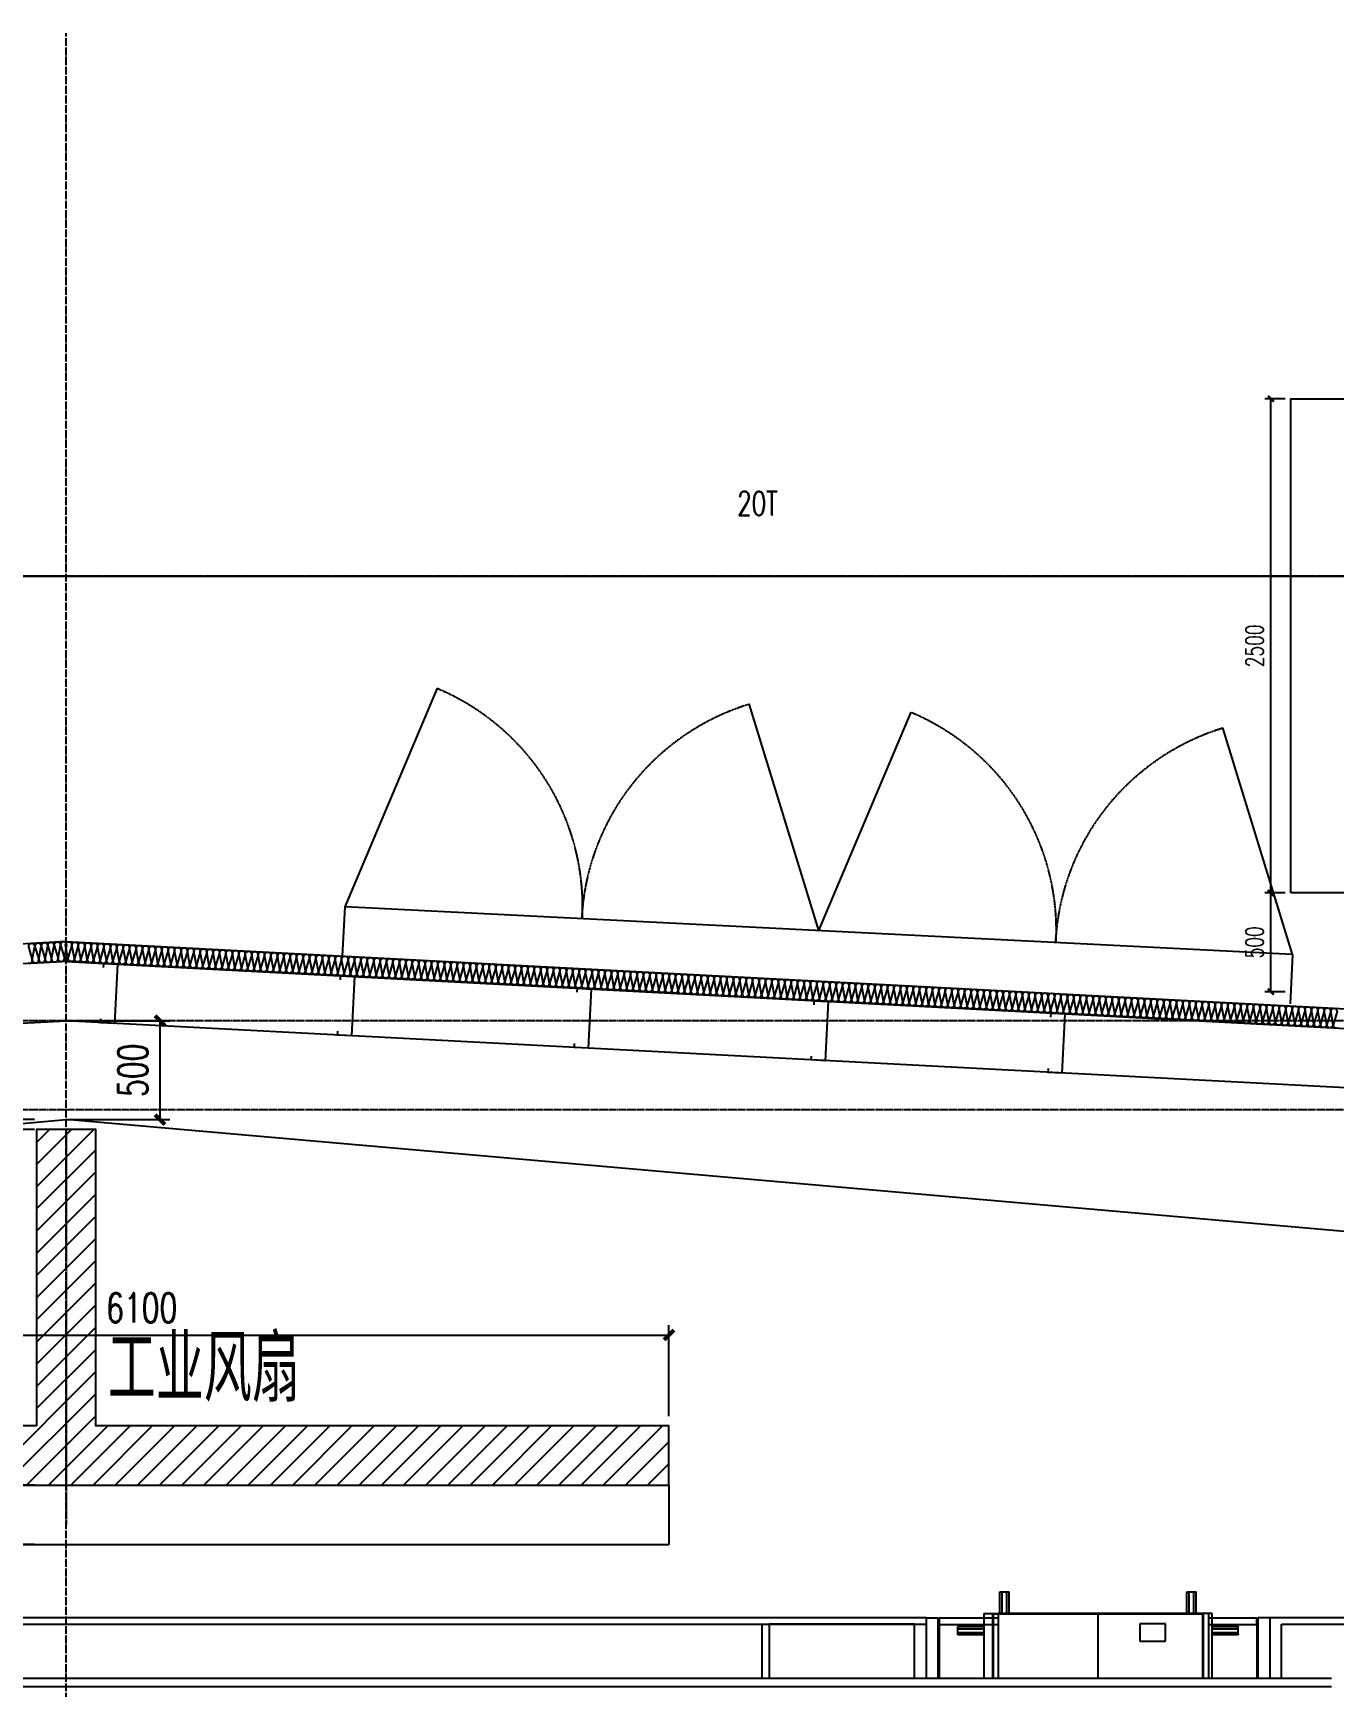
# Model space of a CAD drawing. Extents: x -1899985 to 1774885, y 556286 to 2175695.
# Drawn here: x -610562 to -603981, y 581137 to 589505 of the extents above; entities that cross this region are included whole.
import ezdxf

# ---------------------------------------------------------------- set-up
doc = ezdxf.new("R2010")
doc.units = 0
doc.header["$LTSCALE"] = 10
doc.header["$MEASUREMENT"] = 0
for name, pattern in [('20剖面图$0$__DASH', [0.35, 0.25, -0.1]), ('20剖面图$0$DASH', [0.35, 0.25, -0.1]), ('20剖面图$0$DOTE', [2.42, 2, -0.2, 0.02, -0.2])]:
    doc.linetypes.add(name, pattern=pattern)
doc.layers.get('Defpoints').update_dxf_attribs({"color": 210})
for name, color, linetype in [('20剖面图$0$A-AXIS-DOTE', 14, '20剖面图$0$DOTE'), ('20剖面图$0$A-HATCH-2', 251, 'Continuous'), ('20剖面图$0$A-LIN-V', 9, 'Continuous'), ('20剖面图$0$A-SFCE', 30, 'Continuous'), ('20剖面图$0$AS-COLN', 6, 'Continuous'), ('20剖面图$0$S-SB', 21, 'Continuous'), ('20剖面图$0$建-尺寸', 3, 'Continuous'), ('20剖面图$0$建-文字', 7, 'Continuous'), ('A-LIN-V', 9, 'Continuous')]:
    doc.layers.add(name, color=color, linetype=linetype)
doc.styles.add('20剖面图$0$A-DIM_T3', font='SIMPLEX', dxfattribs={"width": 0.705882, "bigfont": 'GBCBIG'})
doc.styles.add('20剖面图$0$A-STANDARD', font='SIMPLEX', dxfattribs={"bigfont": 'GBCBIG'})
doc.dimstyles.new('20剖面图$0$A-DIM&&30', dxfattribs={"dimtxt": 89.25, "dimasz": 30, "dimexe": 30, "dimexo": 30, "dimgap": 37.875, "dimtad": 1, "dimdec": 0, "dimzin": 0, "dimdsep": 46, "dimtxsty": '20剖面图$0$A-DIM_T3', "dimblk": '20剖面图$0$_ArchTick', "dimcen": 0.09, "dimclrt": 7, "dimazin": 2, "dimtfac": 1, "dimtdec": 0, "dimtix": 1, "dimtmove": 2, "dimatfit": 3, "dimfxl": 1, "dimtolj": 1, "dimtzin": 0, "dimarcsym": 0})
doc.dimstyles.new('20剖面图$0$A-DIM&&50', dxfattribs={"dimtxt": 148.75, "dimasz": 50, "dimexe": 50, "dimexo": 50, "dimgap": 63.125, "dimtad": 1, "dimdec": 0, "dimzin": 0, "dimdsep": 46, "dimtxsty": '20剖面图$0$A-DIM_T3', "dimblk": '20剖面图$0$_ArchTick', "dimcen": 0.09, "dimclrt": 7, "dimazin": 2, "dimtfac": 1, "dimtdec": 0, "dimtix": 1, "dimtmove": 2, "dimatfit": 3, "dimfxl": 1, "dimtolj": 1, "dimtzin": 0, "dimarcsym": 0})

# ---------------------------------------------------------------- blocks, each defined once
blk = doc.blocks.new('20剖面图$0$_ArchTick')
at = {"color": 0, "linetype": 'ByBlock', "const_width": 0.4}
blk.add_lwpolyline([(-0.5, -0.5), (0.5, 0.5)], dxfattribs=at)
blk = doc.blocks.new('*D548')
at = {"layer": '20剖面图$0$建-尺寸', "color": 0, "lineweight": -2, "transparency": 16777216}
for p, q in [((-519.6, 2150), (-519.6, 2200)), ((-160, 2150), (-569.6, 2150)), ((-160, 2100), (-569.6, 2100)), ((-519.6, 2100), (-519.6, 2150)), ((-519.6, 2100), (-519.6, 2050))]:
    blk.add_line(p, q, dxfattribs=at)
at = {"layer": 'Defpoints', "color": 0, "transparency": 16777216}
for p in [(-519.6, 2150), (-110, 2150), (-110, 2100)]:
    blk.add_point(p, dxfattribs=at)
at = {"layer": '20剖面图$0$建-尺寸', "color": 0, "lineweight": -2, "transparency": 16777216, "xscale": 50, "yscale": 50, "zscale": 50}
for p, rotation in [((-519.6, 2150), 270), ((-519.6, 2100), 90)]:
    blk.add_blockref('20剖面图$0$_ArchTick', p, dxfattribs=dict(at, rotation=rotation))
at = {"layer": '20剖面图$0$建-尺寸', "color": 7, "transparency": 16777216, "insert": (-657.1, 2125), "char_height": 148.75, "attachment_point": 5, "rotation": 90, "style": '20剖面图$0$A-DIM_T3'}
blk.add_mtext('\\A1;50', dxfattribs=at)
blk = doc.blocks.new('*D549')
at = {"layer": '20剖面图$0$建-尺寸', "color": 0, "lineweight": -2, "transparency": 16777216}
for p, q in [((-160, 2100), (-569.6, 2100)), ((-519.6, 300), (-519.6, 2100)), ((-160, 300), (-569.6, 300))]:
    blk.add_line(p, q, dxfattribs=at)
at = {"layer": 'Defpoints', "color": 0, "transparency": 16777216}
for p in [(-519.6, 2100), (-110, 2100), (-110, 300)]:
    blk.add_point(p, dxfattribs=at)
at = {"layer": '20剖面图$0$建-尺寸', "color": 0, "lineweight": -2, "transparency": 16777216, "xscale": 50, "yscale": 50, "zscale": 50}
for p, rotation in [((-519.6, 2100), 90), ((-519.6, 300), 270)]:
    blk.add_blockref('20剖面图$0$_ArchTick', p, dxfattribs=dict(at, rotation=rotation))
at = {"layer": '20剖面图$0$建-尺寸', "color": 7, "transparency": 16777216, "insert": (-657.1, 1200), "char_height": 148.75, "attachment_point": 5, "rotation": 90, "style": '20剖面图$0$A-DIM_T3'}
blk.add_mtext('\\A1;1800', dxfattribs=at)
blk = doc.blocks.new('*D550')
at = {"layer": '20剖面图$0$建-尺寸', "color": 0, "lineweight": -2, "transparency": 16777216}
for p, q in [((-519.6, 300), (-519.6, 350)), ((-160, 300), (-569.6, 300)), ((-519.6, 0), (-519.6, 300)), ((-160, 0), (-569.6, 0)), ((-519.6, 0), (-519.6, -50))]:
    blk.add_line(p, q, dxfattribs=at)
at = {"layer": 'Defpoints', "color": 0, "transparency": 16777216}
for p in [(-519.6, 300), (-110, 300), (-110, 0)]:
    blk.add_point(p, dxfattribs=at)
at = {"layer": '20剖面图$0$建-尺寸', "color": 0, "lineweight": -2, "transparency": 16777216, "xscale": 50, "yscale": 50, "zscale": 50}
for p, rotation in [((-519.6, 300), 270), ((-519.6, 0), 90)]:
    blk.add_blockref('20剖面图$0$_ArchTick', p, dxfattribs=dict(at, rotation=rotation))
at = {"layer": '20剖面图$0$建-尺寸', "color": 7, "transparency": 16777216, "insert": (-657.1, 150), "char_height": 148.75, "attachment_point": 5, "rotation": 90, "style": '20剖面图$0$A-DIM_T3'}
blk.add_mtext('\\A1;300', dxfattribs=at)
blk = doc.blocks.new('*D551')
at = {"layer": '20剖面图$0$建-尺寸', "color": 0, "lineweight": -2, "transparency": 16777216}
for p, q in [((-3050, 650), (-3050, 1110.2)), ((3050, 650), (3050, 1110.2)), ((-3050, 1060.2), (3050, 1060.2))]:
    blk.add_line(p, q, dxfattribs=at)
at = {"layer": 'Defpoints', "color": 0, "transparency": 16777216}
for p in [(3050, 1060.2), (-3050, 600), (3050, 600)]:
    blk.add_point(p, dxfattribs=at)
at = {"layer": '20剖面图$0$建-尺寸', "color": 0, "lineweight": -2, "transparency": 16777216, "xscale": 50, "yscale": 50, "zscale": 50, "rotation": 180}
blk.add_blockref('20剖面图$0$_ArchTick', (-3050, 1060.2), dxfattribs=at)
at = {"layer": '20剖面图$0$建-尺寸', "color": 0, "lineweight": -2, "transparency": 16777216, "xscale": 50, "yscale": 50, "zscale": 50}
blk.add_blockref('20剖面图$0$_ArchTick', (3050, 1060.2), dxfattribs=at)
at = {"layer": '20剖面图$0$建-尺寸', "color": 7, "transparency": 16777216, "insert": (382.4, 1197.7), "char_height": 148.75, "attachment_point": 5, "style": '20剖面图$0$A-DIM_T3'}
blk.add_mtext('\\A1;6100', dxfattribs=at)
blk = doc.blocks.new('20剖面图$0$CURVEPATTERNLIB$SYSLIB$岩棉板')
at = {"color": 0}
for p, q in [((0, -17), (12, -67)), ((12, -67), (24, -17))]:
    blk.add_line(p, q, dxfattribs=at)
for centre, start, end in [((12, -17), 0, 180), ((0, -67), 270, 0), ((24, -67), 180, 270)]:
    blk.add_arc(centre, 12, start, end, dxfattribs=at)
blk = doc.blocks.new('*D598')
at = {"layer": '20剖面图$0$建-尺寸', "color": 0, "lineweight": -2, "transparency": 16777216}
for p, q in [((-759779.7, 584507.5), (-759254.7, 584507.5)), ((-759304.7, 584007.5), (-759304.7, 584507.5)), ((-759779.7, 584007.5), (-759254.7, 584007.5))]:
    blk.add_line(p, q, dxfattribs=at)
at = {"layer": 'Defpoints', "color": 0, "transparency": 16777216}
for p in [(-759829.7, 584507.5), (-759304.7, 584507.5), (-759829.7, 584007.5)]:
    blk.add_point(p, dxfattribs=at)
at = {"layer": '20剖面图$0$建-尺寸', "color": 0, "lineweight": -2, "transparency": 16777216, "xscale": 50, "yscale": 50, "zscale": 50}
for p, rotation in [((-759304.7, 584507.5), 90), ((-759304.7, 584007.5), 270)]:
    blk.add_blockref('20剖面图$0$_ArchTick', p, dxfattribs=dict(at, rotation=rotation))
at = {"layer": '20剖面图$0$建-尺寸', "color": 7, "transparency": 16777216, "insert": (-759442.2, 584257.5), "char_height": 148.75, "attachment_point": 5, "rotation": 90, "style": '20剖面图$0$A-DIM_T3'}
blk.add_mtext('\\A1;500', dxfattribs=at)
blk = doc.blocks.new('*D594')
at = {"layer": '20剖面图$0$建-尺寸', "color": 0, "lineweight": -2, "transparency": 16777216}
for p, q in [((-1777489.3, 580880.8), (-1777473.7, 581190.4)), ((-1777476.2, 581140.5), (-1772682.3, 580899.3)), ((-1772695.3, 580639.6), (-1772679.7, 580949.2))]:
    blk.add_line(p, q, dxfattribs=at)
at = {"layer": 'Defpoints', "color": 0, "transparency": 16777216}
for p in [(-1772682.3, 580899.3), (-1777491.8, 580830.9), (-1772697.8, 580589.7)]:
    blk.add_point(p, dxfattribs=at)
at = {"layer": '20剖面图$0$建-尺寸', "color": 0, "lineweight": -2, "transparency": 16777216, "xscale": 50, "yscale": 50, "zscale": 50}
for p, rotation in [((-1777476.2, 581140.5), 177.1195904165195), ((-1772682.3, 580899.3), 357.1195904165195)]:
    blk.add_blockref('20剖面图$0$_ArchTick', p, dxfattribs=dict(at, rotation=rotation))
at = {"layer": '20剖面图$0$建-尺寸', "color": 7, "transparency": 16777216, "insert": (-1775072.3, 581157.2), "char_height": 148.75, "attachment_point": 5, "rotation": 357.11959, "style": '20剖面图$0$A-DIM_T3'}
blk.add_mtext('\\A1;4800', dxfattribs=at)
blk = doc.blocks.new('20剖面图$0$rer34')
at = {"layer": '20剖面图$0$A-LIN-V', "color": 1}
for p, q in [((1604356.6, -75640.3), (1604367.5, -75640.3)), ((1604356.6, -75749), (1604356.6, -75640.3)), ((1604356.6, -75749), (1604356.6, -75640.3)), ((1604356.6, -75640.3), (1604367.5, -75640.3)), ((1604367.5, -75749), (1604367.5, -75640.3)), ((1604367.5, -75640.3), (1604389.3, -75640.3)), ((1604367.5, -75749), (1604367.5, -75640.3)), ((1604367.5, -75640.3), (1604389.3, -75640.3)), ((1604389.3, -75640.3), (1604400.1, -75640.3)), ((1604389.3, -75749), (1604389.3, -75640.3)), ((1604389.3, -75640.3), (1604400.1, -75640.3)), ((1604389.3, -75749), (1604389.3, -75640.3)), ((1604400.1, -75749), (1604400.1, -75640.3)), ((1604400.1, -75749), (1604400.1, -75640.3)), ((1605226.2, -75640.3), (1605237.1, -75640.3)), ((1605226.2, -75749), (1605226.2, -75640.3)), ((1605226.2, -75640.3), (1605237.1, -75640.3)), ((1605226.2, -75749), (1605226.2, -75640.3)), ((1605237.1, -75749), (1605237.1, -75640.3)), ((1605237.1, -75640.3), (1605258.9, -75640.3)), ((1605237.1, -75749), (1605237.1, -75640.3)), ((1605237.1, -75640.3), (1605258.9, -75640.3)), ((1605258.9, -75640.3), (1605269.7, -75640.3)), ((1605258.9, -75749), (1605258.9, -75640.3)), ((1605258.9, -75749), (1605258.9, -75640.3)), ((1605258.9, -75640.3), (1605269.7, -75640.3)), ((1605269.7, -75749), (1605269.7, -75640.3)), ((1605269.7, -75749), (1605269.7, -75640.3)), ((1604281.7, -75749), (1604324.1, -75749)), ((1604281.7, -75749), (1604281.7, -76077.3)), ((1604324.1, -76077.3), (1604324.1, -75749)), ((1604324.1, -75749), (1605302.4, -75749)), ((1604326.8, -75751.7), (1604812.1, -75751.7)), ((1604326.8, -76077.3), (1604326.8, -75751.7)), ((1605326.6, -75749), (1604348.3, -75749)), ((1604348.3, -75749), (1604348.3, -76077.3)), ((1604812.1, -75751.7), (1604812.1, -76077.3)), ((1604814.3, -75751.7), (1605299.6, -75751.7)), ((1604814.3, -76077.3), (1604814.3, -75751.7)), ((1605299.6, -75751.7), (1605299.6, -76077.3)), ((1605344.7, -75749), (1605302.4, -75749)), ((1605302.4, -75749), (1605302.4, -76077.3)), ((1605326.6, -75749), (1605326.6, -76077.3)), ((1605344.7, -76077.3), (1605344.7, -75749)), ((1604014.2, -75770.7), (1595896.1, -75770.7)), ((1598289.9, -75803.4), (1604014.2, -75803.4)), ((1603250.9, -76077.3), (1603250.9, -75803.4)), ((1603283.5, -75803.4), (1603283.5, -76077.3)), ((1603959.9, -75803.4), (1603283.5, -75803.4)), ((1603959.9, -76077.3), (1603959.9, -75803.4)), ((1604014.2, -75770.7), (1604014.2, -76077.3)), ((1604014.2, -75770.7), (1604068.6, -75770.7)), ((1604068.6, -75770.7), (1604068.6, -76077.3)), ((1604070.2, -75797.9), (1604070.2, -75778.4)), ((1604074, -75770.7), (1604348.3, -75770.7)), ((1604074, -75770.7), (1604074, -75778.4)), ((1604074, -75778.4), (1604074, -75797.9)), ((1604074, -75797.9), (1604074, -75805.5)), ((1604074, -75805.5), (1604074, -76077.3)), ((1604074, -75805.5), (1604348.3, -75805.5)), ((1604161, -75814.3), (1604281.7, -75814.3)), ((1604161, -75817.5), (1604161, -75814.3)), ((1604161, -75827.3), (1604161, -75817.5)), ((1604161, -75827.3), (1604281.7, -75827.3)), ((1604161, -75844.7), (1604161, -75827.3)), ((1605007.1, -75801.7), (1605007.1, -75888.7)), ((1605126.7, -75801.7), (1605007.1, -75801.7)), ((1605126.7, -75888.7), (1605126.7, -75801.7)), ((1605326.6, -75770.7), (1605552.3, -75770.7)), ((1605326.6, -75805.5), (1605552.3, -75805.5)), ((1605344.7, -75814.3), (1605465.4, -75814.3)), ((1605344.7, -75827.3), (1605465.4, -75827.3)), ((1605465.4, -75814.3), (1605465.4, -75817.5)), ((1605465.4, -75827.3), (1605465.4, -75817.5)), ((1605465.4, -75844.7), (1605465.4, -75827.3)), ((1605552.3, -75770.7), (1605552.3, -75778.4)), ((1605552.3, -75797.9), (1605552.3, -75778.4)), ((1605552.3, -75797.9), (1605552.3, -75805.5)), ((1605552.3, -75805.5), (1605552.3, -76077.3)), ((1605556.2, -75778.4), (1605556.2, -75797.9)), ((1605612.1, -75770.7), (1605557.8, -75770.7)), ((1605557.8, -76077.3), (1605557.8, -75770.7)), ((1607274.9, -75770.7), (1605612.1, -75770.7)), ((1605612.1, -75770.7), (1605612.1, -76077.3)), ((1605666.5, -76077.3), (1605666.5, -75803.4)), ((1605666.5, -75803.4), (1606672, -75803.4)), ((1604161, -75844.7), (1604281.7, -75844.7)), ((1604161, -75854.4), (1604161, -75844.7)), ((1604161, -75857.7), (1604161, -75854.4)), ((1604281.7, -75857.7), (1604161, -75857.7)), ((1605007.1, -75888.7), (1605126.7, -75888.7)), ((1605344.7, -75844.7), (1605465.4, -75844.7)), ((1605465.4, -75857.7), (1605344.7, -75857.7)), ((1605465.4, -75854.4), (1605465.4, -75844.7)), ((1605465.4, -75854.4), (1605465.4, -75857.7)), ((1592562.4, -76077.3), (1605899.7, -76077.3)), ((1605899.7, -76120.8), (1598840.1, -76120.8))]:
    blk.add_line(p, q, dxfattribs=at)
for centre, radius, start, end in [((1604066.4, -75778.4), 7.61, 0, 73.39845), ((1604066.4, -75778.4), 3.8, 360, 55.15009), ((1604066.4, -75797.9), 7.61, 286.60155, 360), ((1604066.4, -75797.9), 3.8, 304.8499, 360), ((1605560, -75778.4), 7.61, 106.60155, 180), ((1605560, -75797.9), 7.61, 180, 253.39845), ((1605560, -75778.4), 3.8, 124.8499, 180), ((1605560, -75797.9), 3.8, 180, 235.15009)]:
    blk.add_arc(centre, radius, start, end, dxfattribs=at)
blk = doc.blocks.new('*D175')
at = {"layer": '20剖面图$0$建-尺寸', "color": 0, "lineweight": -2, "transparency": 16777216}
for p, q in [((-604227.9, 585154.6), (-604329.9, 585154.6)), ((-604299.9, 584654.6), (-604299.9, 585154.6)), ((-604227.9, 584654.6), (-604329.9, 584654.6))]:
    blk.add_line(p, q, dxfattribs=at)
at = {"layer": 'Defpoints', "color": 0, "transparency": 16777216}
for p in [(-604299.9, 585154.6), (-604197.9, 585154.6), (-604197.9, 584654.6)]:
    blk.add_point(p, dxfattribs=at)
at = {"layer": '20剖面图$0$建-尺寸', "color": 0, "lineweight": -2, "transparency": 16777216, "xscale": 30, "yscale": 30, "zscale": 30}
for p, rotation in [((-604299.9, 585154.6), 90), ((-604299.9, 584654.6), 270)]:
    blk.add_blockref('20剖面图$0$_ArchTick', p, dxfattribs=dict(at, rotation=rotation))
at = {"layer": '20剖面图$0$建-尺寸', "color": 7, "transparency": 16777216, "insert": (-604382.4, 584904.6), "char_height": 89.25, "attachment_point": 5, "rotation": 90, "style": '20剖面图$0$A-DIM_T3'}
blk.add_mtext('\\A1;500', dxfattribs=at)
blk = doc.blocks.new('*D176')
at = {"layer": '20剖面图$0$建-尺寸', "color": 0, "lineweight": -2, "transparency": 16777216}
for p, q in [((-604227.9, 587654.6), (-604329.9, 587654.6)), ((-604299.9, 585154.6), (-604299.9, 587654.6)), ((-604227.9, 585154.6), (-604329.9, 585154.6))]:
    blk.add_line(p, q, dxfattribs=at)
at = {"layer": 'Defpoints', "color": 0, "transparency": 16777216}
for p in [(-604299.9, 587654.6), (-604197.9, 587654.6), (-604197.9, 585154.6)]:
    blk.add_point(p, dxfattribs=at)
at = {"layer": '20剖面图$0$建-尺寸', "color": 0, "lineweight": -2, "transparency": 16777216, "xscale": 30, "yscale": 30, "zscale": 30}
for p, rotation in [((-604299.9, 587654.6), 90), ((-604299.9, 585154.6), 270)]:
    blk.add_blockref('20剖面图$0$_ArchTick', p, dxfattribs=dict(at, rotation=rotation))
at = {"layer": '20剖面图$0$建-尺寸', "color": 7, "transparency": 16777216, "insert": (-604382.4, 586404.6), "char_height": 89.25, "attachment_point": 5, "rotation": 90, "style": '20剖面图$0$A-DIM_T3'}
blk.add_mtext('\\A1;2500', dxfattribs=at)
blk = doc.blocks.new('20剖面图$0$G$C2C10B007')
at = {"layer": '20剖面图$0$A-LIN-V'}
h = blk.add_hatch(dxfattribs=at)
h.set_pattern_fill('ANSI31', color=252, scale=50)
h.set_pattern_definition([(45, (0, 400), (-56.1266, 56.1266), [])])
h.paths.add_polyline_path([(-150, 600), (-3050, 600), (-3050, 300), (3050, 300), (3050, 600), (150, 600), (150, 2100), (-150, 2100)])
at = {"layer": '20剖面图$0$A-AXIS-DOTE', "linetype": '20剖面图$0$__DASH', "ltscale": 2}
blk.add_lwpolyline([(0, 2100), (0, 100)], dxfattribs=at)
at = {"layer": '20剖面图$0$A-LIN-V'}
blk.add_lwpolyline([(-150, 600), (-3050, 600), (-3050, 300), (3050, 300), (3050, 600), (150, 600), (150, 2100), (-150, 2100), (-150, 600)], dxfattribs=at)
at = {"layer": '20剖面图$0$A-SFCE', "linetype": '20剖面图$0$DASH'}
for p, q in [((-3050, 300), (-3050, 0)), ((3050, 300), (3050, 0)), ((-3050, 0), (3050, 0))]:
    blk.add_line(p, q, dxfattribs=at)
at = {"layer": '20剖面图$0$建-文字', "style": '20剖面图$0$A-STANDARD'}
blk.add_text('工业风扇', height=337.59, dxfattribs=at).set_placement((210.4, 722.5))
at = {"layer": '20剖面图$0$建-尺寸'}
for p1, p2, picture, middle in [((-110, 2100), (-110, 2150), '*D548', (-657.1, 2125)), ((-110, 300), (-110, 2100), '*D549', (-657.1, 1200)), ((-110, 0), (-110, 300), '*D550', (-657.1, 150))]:
    dim = blk.add_aligned_dim(p1=p1, p2=p2, distance=409.6, dimstyle='20剖面图$0$A-DIM&&50', dxfattribs=at)
    dim.commit()
    dim.dimension.update_dxf_attribs({"geometry": picture, "text_midpoint": middle})
dim = blk.add_linear_dim(base=(3050, 1060.2), p1=(-3050, 600), p2=(3050, 600), angle=0, dimstyle='20剖面图$0$A-DIM&&50', dxfattribs=at)
dim.commit()
dim.dimension.update_dxf_attribs({"geometry": '*D551', "text_midpoint": (382.4, 1197.7), "dimtype": 161})
blk = doc.blocks.new('20剖面图$0$w432424324')
at = {"layer": '20剖面图$0$A-AXIS-DOTE', "ltscale": 2}
blk.add_line((-759779.7, 577969.1), (-759779.7, 589505.1), dxfattribs=at)
at = {"layer": '20剖面图$0$A-LIN-V', "color": 2}
for p, q in [((-768354.7, 584057.5), (-759779.7, 584507.5)), ((-751204.7, 584057.5), (-759779.7, 584507.5)), ((-768354.7, 583257.5), (-759779.7, 584007.5)), ((-751204.7, 583257.5), (-759779.7, 584007.5))]:
    blk.add_line(p, q, dxfattribs=at)
at = {"layer": '20剖面图$0$A-LIN-V'}
for points in [[(-759590.7, 584777.8), (-759589.7, 584797.7), (-759519.7, 584794.2), (-759534.8, 584494.6), (-759604.7, 584498.1), (-759603.7, 584518.1)], [(-758392.3, 584714.9), (-758391.3, 584734.9), (-758321.4, 584731.3), (-758336.5, 584431.7), (-758406.4, 584435.2), (-758405.4, 584455.2)], [(-757194, 584652), (-757193, 584672), (-757123, 584668.4), (-757138.1, 584368.8), (-757208, 584372.3), (-757207, 584392.3)], [(-755995.7, 584589.1), (-755994.7, 584609.1), (-755924.8, 584605.6), (-755939.9, 584305.9), (-756009.8, 584309.5), (-756008.8, 584329.4)], [(-754797.3, 584526.2), (-754796.3, 584546.2), (-754726.4, 584542.7), (-754741.4, 584243.1), (-754811.3, 584246.6), (-754810.3, 584266.5)]]:
    blk.add_lwpolyline(points, dxfattribs=at)
at = {"layer": '20剖面图$0$AS-COLN'}
for p, q in [((-759779.7, 584908), (-768353.6, 584458.1)), ((-759779.7, 584908), (-751206, 584458.1)), ((-759779.7, 584807.8), (-768354.6, 584357.8)), ((-759779.7, 584807.8), (-751205.7, 584357.9))]:
    blk.add_line(p, q, dxfattribs=at)
at = {"layer": '20剖面图$0$A-HATCH-2', "yscale": 1.351351351351351, "zscale": 1.351351351351351}
for p, xscale, rotation in [((-759842, 584911.8), 1.355880551215356, 3.004242377005823), ((-759809.5, 584913.5), 1.355880551215356, 3.004242377005823), ((-759749.8, 584913.5), -1.355880551215356, 356.9957576229942), ((-759717.3, 584911.8), -1.355880551215356, 356.9957576229942), ((-759972, 584904.9), 1.355880551215356, 3.004242377005823), ((-759939.5, 584906.6), 1.355880551215356, 3.004242377005823), ((-759907, 584908.4), 1.355880551215356, 3.004242377005823), ((-759874.5, 584910.1), 1.355880551215356, 3.004242377005823), ((-759684.8, 584910.1), -1.355880551215356, 356.9957576229942), ((-759652.3, 584908.4), -1.355880551215356, 356.9957576229942), ((-759619.8, 584906.6), -1.355880551215356, 356.9957576229942), ((-759587.3, 584904.9), -1.355880551215356, 356.9957576229942), ((-759554.8, 584903.2), -1.355880551215356, 356.9957576229942), ((-759522.3, 584901.5), -1.355880551215356, 356.9957576229942), ((-759489.8, 584899.8), -1.355880551215356, 356.9957576229942), ((-759457.3, 584898.1), -1.355880551215356, 356.9957576229942), ((-759424.8, 584896.4), -1.355880551215356, 356.9957576229942), ((-759392.3, 584894.7), -1.355880551215356, 356.9957576229942), ((-759359.8, 584893), -1.355880551215356, 356.9957576229942), ((-759327.3, 584891.3), -1.355880551215356, 356.9957576229942), ((-759294.8, 584889.6), -1.355880551215356, 356.9957576229942), ((-759262.3, 584887.9), -1.355880551215356, 356.9957576229942), ((-759229.8, 584886.2), -1.355880551215356, 356.9957576229942), ((-759197.3, 584884.5), -1.355880551215356, 356.9957576229942), ((-759164.9, 584882.8), -1.355880551215356, 356.9957576229942), ((-759132.4, 584881.1), -1.355880551215356, 356.9957576229942), ((-759099.9, 584879.4), -1.355880551215356, 356.9957576229942), ((-759067.4, 584877.7), -1.355880551215356, 356.9957576229942), ((-759034.9, 584875.9), -1.355880551215356, 356.9957576229942), ((-759002.4, 584874.2), -1.355880551215356, 356.9957576229942), ((-758969.9, 584872.5), -1.355880551215356, 356.9957576229942), ((-758937.4, 584870.8), -1.355880551215356, 356.9957576229942), ((-758904.9, 584869.1), -1.355880551215356, 356.9957576229942), ((-758872.4, 584867.4), -1.355880551215356, 356.9957576229942), ((-758839.9, 584865.7), -1.355880551215356, 356.9957576229942), ((-758807.4, 584864), -1.355880551215356, 356.9957576229942), ((-758774.9, 584862.3), -1.355880551215356, 356.9957576229942), ((-758742.4, 584860.6), -1.355880551215356, 356.9957576229942), ((-758709.9, 584858.9), -1.355880551215356, 356.9957576229942), ((-758677.4, 584857.2), -1.355880551215356, 356.9957576229942), ((-758644.9, 584855.5), -1.355880551215356, 356.9957576229942), ((-758612.4, 584853.8), -1.355880551215356, 356.9957576229942), ((-758579.9, 584852.1), -1.355880551215356, 356.9957576229942), ((-758547.4, 584850.4), -1.355880551215356, 356.9957576229942), ((-758514.9, 584848.7), -1.355880551215356, 356.9957576229942), ((-758482.4, 584847), -1.355880551215356, 356.9957576229942), ((-758449.9, 584845.2), -1.355880551215356, 356.9957576229942), ((-758417.4, 584843.5), -1.355880551215356, 356.9957576229942), ((-758384.9, 584841.8), -1.355880551215356, 356.9957576229942), ((-758352.4, 584840.1), -1.355880551215356, 356.9957576229942), ((-758319.9, 584838.4), -1.355880551215356, 356.9957576229942), ((-758287.4, 584836.7), -1.355880551215356, 356.9957576229942), ((-758255, 584835), -1.355880551215356, 356.9957576229942), ((-758222.5, 584833.3), -1.355880551215356, 356.9957576229942), ((-758190, 584831.6), -1.355880551215356, 356.9957576229942), ((-758157.5, 584829.9), -1.355880551215356, 356.9957576229942), ((-758125, 584828.2), -1.355880551215356, 356.9957576229942), ((-758092.5, 584826.5), -1.355880551215356, 356.9957576229942), ((-758060, 584824.8), -1.355880551215356, 356.9957576229942), ((-758027.5, 584823.1), -1.355880551215356, 356.9957576229942), ((-757995, 584821.4), -1.355880551215356, 356.9957576229942), ((-757962.5, 584819.7), -1.355880551215356, 356.9957576229942), ((-757930, 584818), -1.355880551215356, 356.9957576229942), ((-757897.5, 584816.3), -1.355880551215356, 356.9957576229942), ((-757865, 584814.5), -1.355880551215356, 356.9957576229942), ((-757832.5, 584812.8), -1.355880551215356, 356.9957576229942), ((-757800, 584811.1), -1.355880551215356, 356.9957576229942), ((-757767.5, 584809.4), -1.355880551215356, 356.9957576229942), ((-757735, 584807.7), -1.355880551215356, 356.9957576229942), ((-757702.5, 584806), -1.355880551215356, 356.9957576229942), ((-757670, 584804.3), -1.355880551215356, 356.9957576229942), ((-757637.5, 584802.6), -1.355880551215356, 356.9957576229942), ((-757605, 584800.9), -1.355880551215356, 356.9957576229942), ((-757572.5, 584799.2), -1.355880551215356, 356.9957576229942), ((-757540, 584797.5), -1.355880551215356, 356.9957576229942), ((-757507.5, 584795.8), -1.355880551215356, 356.9957576229942), ((-757475, 584794.1), -1.355880551215356, 356.9957576229942), ((-757442.5, 584792.4), -1.355880551215356, 356.9957576229942), ((-757410, 584790.7), -1.355880551215356, 356.9957576229942), ((-757377.6, 584789), -1.355880551215356, 356.9957576229942), ((-757345.1, 584787.3), -1.355880551215356, 356.9957576229942), ((-757312.6, 584785.6), -1.355880551215356, 356.9957576229942), ((-757280.1, 584783.9), -1.355880551215356, 356.9957576229942), ((-757247.6, 584782.1), -1.355880551215356, 356.9957576229942), ((-757215.1, 584780.4), -1.355880551215356, 356.9957576229942), ((-757182.6, 584778.7), -1.355880551215356, 356.9957576229942), ((-757150.1, 584777), -1.355880551215356, 356.9957576229942), ((-757117.6, 584775.3), -1.355880551215356, 356.9957576229942), ((-757085.1, 584773.6), -1.355880551215356, 356.9957576229942), ((-757052.6, 584771.9), -1.355880551215356, 356.9957576229942), ((-757020.1, 584770.2), -1.355880551215356, 356.9957576229942), ((-756987.6, 584768.5), -1.355880551215356, 356.9957576229942), ((-756955.1, 584766.8), -1.355880551215356, 356.9957576229942), ((-756922.6, 584765.1), -1.355880551215356, 356.9957576229942), ((-756890.1, 584763.4), -1.355880551215356, 356.9957576229942), ((-756857.6, 584761.7), -1.355880551215356, 356.9957576229942), ((-756825.1, 584760), -1.355880551215356, 356.9957576229942), ((-756792.6, 584758.3), -1.355880551215356, 356.9957576229942), ((-756760.1, 584756.6), -1.355880551215356, 356.9957576229942), ((-756727.6, 584754.9), -1.355880551215356, 356.9957576229942), ((-756695.1, 584753.2), -1.355880551215356, 356.9957576229942), ((-756662.6, 584751.4), -1.355880551215356, 356.9957576229942), ((-756630.1, 584749.7), -1.355880551215356, 356.9957576229942), ((-756597.6, 584748), -1.355880551215356, 356.9957576229942), ((-756565.1, 584746.3), -1.355880551215356, 356.9957576229942), ((-756532.6, 584744.6), -1.355880551215356, 356.9957576229942), ((-756500.1, 584742.9), -1.355880551215356, 356.9957576229942), ((-756467.7, 584741.2), -1.355880551215356, 356.9957576229942), ((-756435.2, 584739.5), -1.355880551215356, 356.9957576229942), ((-756402.7, 584737.8), -1.355880551215356, 356.9957576229942), ((-756370.2, 584736.1), -1.355880551215356, 356.9957576229942), ((-756337.7, 584734.4), -1.355880551215356, 356.9957576229942), ((-756305.2, 584732.7), -1.355880551215356, 356.9957576229942), ((-756272.7, 584731), -1.355880551215356, 356.9957576229942), ((-756240.2, 584729.3), -1.355880551215356, 356.9957576229942), ((-756207.7, 584727.6), -1.355880551215356, 356.9957576229942), ((-756175.2, 584725.9), -1.355880551215356, 356.9957576229942), ((-756142.7, 584724.2), -1.355880551215356, 356.9957576229942), ((-756110.2, 584722.5), -1.355880551215356, 356.9957576229942), ((-756077.7, 584720.7), -1.355880551215356, 356.9957576229942), ((-756045.2, 584719), -1.355880551215356, 356.9957576229942), ((-756012.7, 584717.3), -1.355880551215356, 356.9957576229942), ((-755980.2, 584715.6), -1.355880551215356, 356.9957576229942), ((-755947.7, 584713.9), -1.355880551215356, 356.9957576229942), ((-755915.2, 584712.2), -1.355880551215356, 356.9957576229942), ((-755882.7, 584710.5), -1.355880551215356, 356.9957576229942), ((-755850.2, 584708.8), -1.355880551215356, 356.9957576229942), ((-755817.7, 584707.1), -1.355880551215356, 356.9957576229942), ((-755785.2, 584705.4), -1.355880551215356, 356.9957576229942), ((-755752.7, 584703.7), -1.355880551215356, 356.9957576229942), ((-755720.2, 584702), -1.355880551215356, 356.9957576229942), ((-755687.7, 584700.3), -1.355880551215356, 356.9957576229942), ((-755655.2, 584698.6), -1.355880551215356, 356.9957576229942), ((-755622.7, 584696.9), -1.355880551215356, 356.9957576229942), ((-755590.2, 584695.2), -1.355880551215356, 356.9957576229942), ((-755557.8, 584693.5), -1.355880551215356, 356.9957576229942), ((-755525.3, 584691.8), -1.355880551215356, 356.9957576229942), ((-755492.8, 584690), -1.355880551215356, 356.9957576229942), ((-755460.3, 584688.3), -1.355880551215356, 356.9957576229942), ((-755427.8, 584686.6), -1.355880551215356, 356.9957576229942), ((-755395.3, 584684.9), -1.355880551215356, 356.9957576229942), ((-755362.8, 584683.2), -1.355880551215356, 356.9957576229942), ((-755330.3, 584681.5), -1.355880551215356, 356.9957576229942), ((-755297.8, 584679.8), -1.355880551215356, 356.9957576229942), ((-755265.3, 584678.1), -1.355880551215356, 356.9957576229942), ((-755232.8, 584676.4), -1.355880551215356, 356.9957576229942), ((-755200.3, 584674.7), -1.355880551215356, 356.9957576229942), ((-755167.8, 584673), -1.355880551215356, 356.9957576229942), ((-755135.3, 584671.3), -1.355880551215356, 356.9957576229942), ((-755102.8, 584669.6), -1.355880551215356, 356.9957576229942), ((-755070.3, 584667.9), -1.355880551215356, 356.9957576229942), ((-755037.8, 584666.2), -1.355880551215356, 356.9957576229942), ((-755005.3, 584664.5), -1.355880551215356, 356.9957576229942), ((-754972.8, 584662.8), -1.355880551215356, 356.9957576229942), ((-754940.3, 584661.1), -1.355880551215356, 356.9957576229942), ((-754907.8, 584659.4), -1.355880551215356, 356.9957576229942), ((-754875.3, 584657.6), -1.355880551215356, 356.9957576229942), ((-754842.8, 584655.9), -1.355880551215356, 356.9957576229942), ((-754810.3, 584654.2), -1.355880551215356, 356.9957576229942), ((-754777.8, 584652.5), -1.355880551215356, 356.9957576229942), ((-754745.3, 584650.8), -1.355880551215356, 356.9957576229942), ((-754712.8, 584649.1), -1.355880551215356, 356.9957576229942), ((-754680.3, 584647.4), -1.355880551215356, 356.9957576229942), ((-754647.9, 584645.7), -1.355880551215356, 356.9957576229942), ((-754615.4, 584644), -1.355880551215356, 356.9957576229942), ((-754582.9, 584642.3), -1.355880551215356, 356.9957576229942), ((-754550.4, 584640.6), -1.355880551215356, 356.9957576229942), ((-754517.9, 584638.9), -1.355880551215356, 356.9957576229942), ((-754485.4, 584637.2), -1.355880551215356, 356.9957576229942), ((-754452.9, 584635.5), -1.355880551215356, 356.9957576229942), ((-754420.4, 584633.8), -1.355880551215356, 356.9957576229942), ((-754387.9, 584632.1), -1.355880551215356, 356.9957576229942), ((-754355.4, 584630.4), -1.355880551215356, 356.9957576229942), ((-754322.9, 584628.7), -1.355880551215356, 356.9957576229942), ((-754290.4, 584626.9), -1.355880551215356, 356.9957576229942), ((-754257.9, 584625.2), -1.355880551215356, 356.9957576229942), ((-754225.4, 584623.5), -1.355880551215356, 356.9957576229942), ((-754192.9, 584621.8), -1.355880551215356, 356.9957576229942), ((-754160.4, 584620.1), -1.355880551215356, 356.9957576229942), ((-754127.9, 584618.4), -1.355880551215356, 356.9957576229942), ((-754095.4, 584616.7), -1.355880551215356, 356.9957576229942), ((-754062.9, 584615), -1.355880551215356, 356.9957576229942), ((-754030.4, 584613.3), -1.355880551215356, 356.9957576229942), ((-753997.9, 584611.6), -1.355880551215356, 356.9957576229942), ((-753965.4, 584609.9), -1.355880551215356, 356.9957576229942), ((-753932.9, 584608.2), -1.355880551215356, 356.9957576229942), ((-753900.4, 584606.5), -1.355880551215356, 356.9957576229942), ((-753867.9, 584604.8), -1.355880551215356, 356.9957576229942), ((-753835.4, 584603.1), -1.355880551215356, 356.9957576229942), ((-753802.9, 584601.4), -1.355880551215356, 356.9957576229942), ((-753770.4, 584599.7), -1.355880551215356, 356.9957576229942), ((-753738, 584598), -1.355880551215356, 356.9957576229942), ((-753705.5, 584596.2), -1.355880551215356, 356.9957576229942), ((-753673, 584594.5), -1.355880551215356, 356.9957576229942), ((-753640.5, 584592.8), -1.355880551215356, 356.9957576229942), ((-753608, 584591.1), -1.355880551215356, 356.9957576229942), ((-753575.5, 584589.4), -1.355880551215356, 356.9957576229942), ((-753543, 584587.7), -1.355880551215356, 356.9957576229942), ((-753510.5, 584586), -1.355880551215356, 356.9957576229942), ((-753478, 584584.3), -1.355880551215356, 356.9957576229942), ((-753445.5, 584582.6), -1.355880551215356, 356.9957576229942), ((-753413, 584580.9), -1.355880551215356, 356.9957576229942), ((-753380.5, 584579.2), -1.355880551215356, 356.9957576229942), ((-753348, 584577.5), -1.355880551215356, 356.9957576229942)]:
    blk.add_blockref('20剖面图$0$CURVEPATTERNLIB$SYSLIB$岩棉板', p, dxfattribs=dict(at, xscale=xscale, rotation=rotation))
at = {"layer": '20剖面图$0$A-LIN-V'}
blk.add_blockref('20剖面图$0$G$C2C10B007', (-759779.7, 581857.5), dxfattribs=at)
at = {"layer": '20剖面图$0$建-尺寸'}
dim = blk.add_aligned_dim(p1=(-759829.7, 584007.5), p2=(-759829.7, 584507.5), distance=-525, dimstyle='20剖面图$0$A-DIM&&50', dxfattribs=at)
dim.commit()
dim.dimension.update_dxf_attribs({"geometry": '*D598', "text_midpoint": (-759442.2, 584257.5)})
blk = doc.blocks.new('20剖面图$0$1231534634654')
at = {"layer": '20剖面图$0$A-LIN-V'}
blk.add_line((-1777491.8, 580830.9), (-1777504.3, 580581.2), dxfattribs=at)
for points in [[(-1777491.8, 580830.9), (-1777025.2, 581936.5)], [(-1775094.8, 580710.3), (-1775448, 581857.1)], [(-1775094.8, 580710.3), (-1774628.2, 581815.9)], [(-1772697.8, 580589.7), (-1773051.1, 581736.5)], [(-1777491.8, 580830.9), (-1772697.8, 580589.7)], [(-1772710.4, 580340), (-1772697.8, 580589.7)]]:
    blk.add_lwpolyline(points, dxfattribs=at)
at = {"layer": '20剖面图$0$A-LIN-V', "linetype": '20剖面图$0$DASH'}
for centre, start, end in [((-1777491.8, 580830.9), 357.11957, 67.11959), ((-1775094.8, 580710.3), 107.11959, 177.11961), ((-1775094.8, 580710.3), 357.11957, 67.11959), ((-1772697.8, 580589.7), 107.11959, 177.11961)]:
    blk.add_arc(centre, 1200, start, end, dxfattribs=at)
at = {"layer": '20剖面图$0$建-尺寸'}
dim = blk.add_aligned_dim(p1=(-1777491.8, 580830.9), p2=(-1772697.8, 580589.7), distance=310, dimstyle='20剖面图$0$A-DIM&&50', dxfattribs=at)
dim.commit()
dim.dimension.update_dxf_attribs({"geometry": '*D594', "text_midpoint": (-1775072.3, 581157.2)})
blk = doc.blocks.new('20剖面图$0$42432')
at = {"layer": '20剖面图$0$A-LIN-V', "xscale": -1, "rotation": 354.2392448943365}
blk.add_blockref('20剖面图$0$1231534634654', (-3515469.6, 181213.9), dxfattribs=at)
blk = doc.blocks.new('20剖面图')
at = {"layer": '20剖面图$0$A-AXIS-DOTE', "linetype": '20剖面图$0$__DASH', "ltscale": 2}
for p, q in [((-590152, 586757.5), (-684013.9, 586757.5)), ((-590152, 584507.5), (-684013.9, 584507.5)), ((-590152, 584057.5), (-684013.9, 584057.5))]:
    blk.add_line(p, q, dxfattribs=at)
at = {"layer": '20剖面图$0$A-LIN-V'}
blk.add_line((-673940, 586757.5), (-600631.2, 586757.5), dxfattribs=at)
blk.add_lwpolyline([(-604197.9, 585154.6), (-604197.9, 587654.6), (-601197.9, 587654.6), (-601197.9, 585154.6)], close=True, dxfattribs=at)
for name, p in [('20剖面图$0$w432424324', (149384.7, 0)), ('20剖面图$0$42432', (1084464.2, 4147.1))]:
    blk.add_blockref(name, p, dxfattribs=at)
at = {"layer": '20剖面图$0$S-SB', "xscale": 1.087878787878788}
blk.add_blockref('20剖面图$0$rer34', (-2351016.7, 657258.1), dxfattribs=at)
at = {"color": 1, "linetype": '20剖面图$0$DASH', "style": '20剖面图$0$A-STANDARD', "width": 0.705882}
blk.add_text('20T', height=121.27, dxfattribs=at).set_placement((-607000, 587065))
at = {"layer": '20剖面图$0$建-尺寸'}
for p1, p2, picture, middle in [((-604197.9, 585154.6), (-604197.9, 587654.6), '*D176', (-604382.4, 586404.6)), ((-604197.9, 584654.6), (-604197.9, 585154.6), '*D175', (-604382.4, 584904.6))]:
    dim = blk.add_aligned_dim(p1=p1, p2=p2, distance=102, dimstyle='20剖面图$0$A-DIM&&30', dxfattribs=at)
    dim.commit()
    dim.dimension.update_dxf_attribs({"geometry": picture, "text_midpoint": middle})

msp = doc.modelspace()

# ---------------------------------------------------------------- block references
at = {"layer": 'A-LIN-V'}
msp.add_blockref('20剖面图', (0, 0), dxfattribs=at)

doc.saveas('drawing.dxf')
